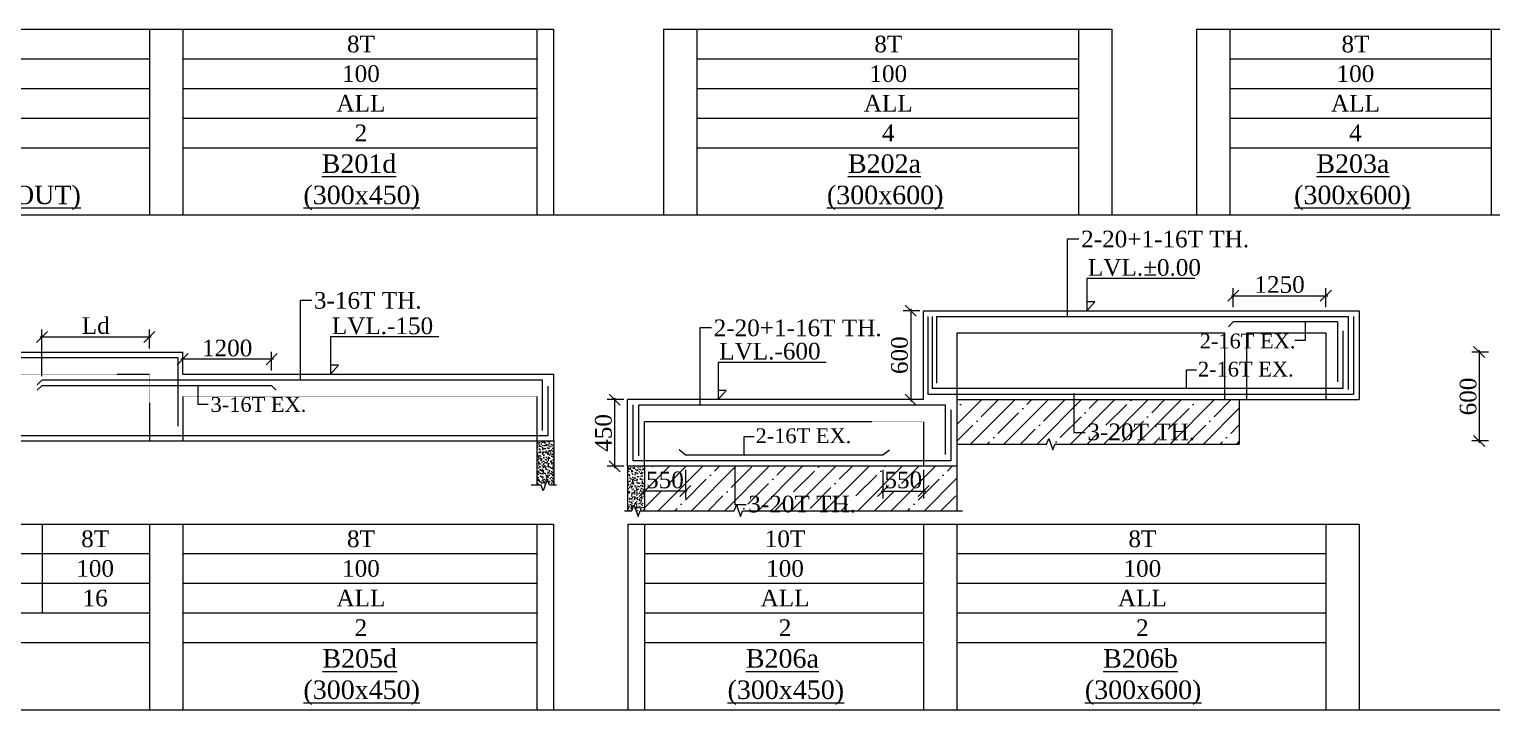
# Model space of a CAD drawing. Header units: millimetres. Extents: x 9781889 to 10654170, y -7832723 to -7608561.
# Drawn here: x 10563083 to 10582826, y -7780539 to -7771346 of the extents above; entities that cross this region are included whole.
import ezdxf
from ezdxf.enums import TextEntityAlignment as Align

# ---------------------------------------------------------------- set-up
doc = ezdxf.new("R2010")
doc.units = ezdxf.units.MM
doc.header["$LTSCALE"] = 10
doc.header["$PDMODE"] = 3
doc.linetypes.add('HIDDEN', pattern=[0.375, 0.25, -0.125])
for name, color, linetype, lineweight in [('LVL', 3, 'Continuous', 0), ('S-CUT OUT LINE', 9, 'Continuous', 0), ('S-DIM L.S.', 7, 'Continuous', 0), ('S-HATCH', 8, 'Continuous', 0), ('S-L.S.SECTION', 5, 'Continuous', 0), ('S-L.S.SLAB LINE', 252, 'HIDDEN', 0), ('S-L.S.STEEL', 1, 'Continuous', 9), ('S-SECTION MARK', 7, 'Continuous', 0), ('S-SHEET', 251, 'Continuous', 0), ('S-TEXT', 7, 'Continuous', 0), ('S-TEXT L.S. BEAM NO.', 30, 'Continuous', 0), ('S-TEXT. L.S.', 7, 'Continuous', 0)]:
    doc.layers.add(name, color=color, linetype=linetype, lineweight=lineweight)
doc.styles.add('135', font='arial.ttf', dxfattribs={"width": 0.8, "height": 135})
doc.styles.get("Standard").update_dxf_attribs({"font": 'arial.ttf'})
doc.styles.add('TEXT', font='times.ttf')
doc.dimstyles.new('75', dxfattribs={"dimtxt": 135, "dimasz": 90, "dimexe": 0.1, "dimexo": 0.03, "dimgap": 0.09, "dimtad": 1, "dimdec": 0, "dimzin": 0, "dimdsep": 46, "dimtxsty": '135', "dimblk": 'ARCHTICK', "dimcen": 0.09, "dimclrd": 256, "dimclre": 256, "dimclrt": 256, "dimadec": 0, "dimazin": 0, "dimtfac": 1, "dimtdec": 0, "dimtofl": 0, "dimtmove": 1, "dimatfit": 3, "dimldrblk": 'DOTSMALL', "dimfxl": 1, "dimtolj": 1, "dimtzin": 0, "dimlwd": -1, "dimlwe": -1, "dimarcsym": 0})
doc.dimstyles.new('SETU_1', dxfattribs={"dimtxt": 200, "dimasz": 150, "dimexe": 100, "dimexo": 50, "dimgap": 35, "dimtad": 1, "dimdec": 0, "dimzin": 0, "dimdsep": 46, "dimtxsty": 'Standard', "dimblk": 'OBLIQUE', "dimcen": 150, "dimdle": 25, "dimclrd": 256, "dimclre": 7, "dimclrt": 256, "dimadec": 0, "dimazin": 0, "dimtfac": 1, "dimtdec": 0, "dimtofl": 0, "dimtmove": 1, "dimatfit": 3, "dimfxl": 1, "dimtolj": 1, "dimtzin": 0, "dimlwd": -1, "dimlwe": 5, "dimarcsym": 1})

# ---------------------------------------------------------------- blocks, each defined once
blk = doc.blocks.new('_Oblique')
at = {"color": 0, "linetype": 'ByBlock', "lineweight": -2}
blk.add_line((-0.5, -0.5), (0.5, 0.5), dxfattribs=at)
blk = doc.blocks.new('*D1107')
at = {"layer": 'Defpoints', "color": 0, "transparency": 16777216}
for p in [(10565155, -7775803), (10565155, -7776007, 0), (10566355, -7776007, 0)]:
    blk.add_point(p, dxfattribs=at)
at = {"layer": 'S-DIM L.S.', "color": 7, "lineweight": 5, "transparency": 16777216}
for p, q in [((10565155, -7775957), (10565155, -7775703)), ((10566355, -7775957), (10566355, -7775703))]:
    blk.add_line(p, q, dxfattribs=at)
at = {"layer": 'S-DIM L.S.', "transparency": 16777216}
blk.add_line((10566380, -7775803), (10565130, -7775803), dxfattribs=at)
at = {"layer": 'S-DIM L.S.', "transparency": 16777216, "xscale": 150, "yscale": 150, "zscale": 150, "rotation": 180}
blk.add_blockref('_Oblique', (10565155, -7775803), dxfattribs=at)
at = {"layer": 'S-DIM L.S.', "transparency": 16777216, "xscale": 150, "yscale": 150, "zscale": 150}
blk.add_blockref('_Oblique', (10566355, -7775803), dxfattribs=at)
at = {"layer": 'S-DIM L.S.', "transparency": 16777216, "insert": (10565755, -7775654), "char_height": 225, "attachment_point": 5, "style": 'TEXT'}
blk.add_mtext('\\A1;1200', dxfattribs=at)
blk = doc.blocks.new('*D1108')
at = {"layer": 'Defpoints', "color": 0, "transparency": 16777216}
for p in [(10564705, -7775503), (10564705, -7775707, 0), (10563255, -7776082, 0)]:
    blk.add_point(p, dxfattribs=at)
at = {"layer": 'S-DIM L.S.', "transparency": 16777216}
blk.add_line((10563230, -7775503), (10564730, -7775503), dxfattribs=at)
at = {"layer": 'S-DIM L.S.', "color": 7, "lineweight": 5, "transparency": 16777216}
for p, q in [((10563255, -7776032), (10563255, -7775403)), ((10564705, -7775657), (10564705, -7775403))]:
    blk.add_line(p, q, dxfattribs=at)
at = {"layer": 'S-DIM L.S.', "transparency": 16777216, "xscale": 150, "yscale": 150, "zscale": 150, "rotation": 180}
blk.add_blockref('_Oblique', (10563255, -7775503), dxfattribs=at)
at = {"layer": 'S-DIM L.S.', "transparency": 16777216, "xscale": 150, "yscale": 150, "zscale": 150}
blk.add_blockref('_Oblique', (10564705, -7775503), dxfattribs=at)
at = {"layer": 'S-DIM L.S.', "transparency": 16777216, "insert": (10563980, -7775350), "char_height": 225, "attachment_point": 5, "style": 'TEXT'}
blk.add_mtext('\\A1;Ld', dxfattribs=at)
blk = doc.blocks.new('_ArchTick')
at = {"color": 0, "linetype": 'ByBlock', "const_width": 0.15}
blk.add_lwpolyline([(-0.5, -0.5), (0.5, 0.5)], dxfattribs=at)
blk = doc.blocks.new('*D1271')
at = {"layer": 'Defpoints', "color": 0, "transparency": 16777216}
for p in [(10582833, -7775707), (10582657, -7776907), (10582833, -7776907, 0)]:
    blk.add_point(p, dxfattribs=at)
at = {"layer": 'S-DIM L.S.', "color": 7, "lineweight": 5, "transparency": 16777216}
for p, q in [((10582783, -7775707), (10582557, -7775707)), ((10582783, -7776907), (10582557, -7776907))]:
    blk.add_line(p, q, dxfattribs=at)
at = {"layer": 'S-DIM L.S.', "transparency": 16777216}
blk.add_line((10582657, -7775682), (10582657, -7776932), dxfattribs=at)
at = {"layer": 'S-DIM L.S.', "transparency": 16777216, "xscale": 150, "yscale": 150, "zscale": 150}
for p, rotation in [((10582657, -7775707), 90), ((10582657, -7776907), 270)]:
    blk.add_blockref('_Oblique', p, dxfattribs=dict(at, rotation=rotation))
at = {"layer": 'S-DIM L.S.', "transparency": 16777216, "insert": (10582508, -7776307), "char_height": 225, "attachment_point": 5, "rotation": 90, "style": 'TEXT'}
blk.add_mtext('\\A1;600', dxfattribs=at)
blk = doc.blocks.new('*D1272')
at = {"layer": 'Defpoints', "color": 0, "transparency": 16777216}
for p in [(10580587, -7774946), (10579337, -7775149, 0), (10580587, -7775149, 0)]:
    blk.add_point(p, dxfattribs=at)
at = {"layer": 'S-DIM L.S.', "color": 7, "lineweight": 5, "transparency": 16777216}
for p, q in [((10579337, -7775099), (10579337, -7774846)), ((10580587, -7775099), (10580587, -7774846))]:
    blk.add_line(p, q, dxfattribs=at)
at = {"layer": 'S-DIM L.S.', "transparency": 16777216}
blk.add_line((10579312, -7774946), (10580612, -7774946), dxfattribs=at)
at = {"layer": 'S-DIM L.S.', "transparency": 16777216, "xscale": 150, "yscale": 150, "zscale": 150, "rotation": 180}
blk.add_blockref('_Oblique', (10579337, -7774946), dxfattribs=at)
at = {"layer": 'S-DIM L.S.', "transparency": 16777216, "xscale": 150, "yscale": 150, "zscale": 150}
blk.add_blockref('_Oblique', (10580587, -7774946), dxfattribs=at)
at = {"layer": 'S-DIM L.S.', "transparency": 16777216, "insert": (10579962, -7774796), "char_height": 225, "attachment_point": 5, "style": 'TEXT'}
blk.add_mtext('\\A1;1250', dxfattribs=at)
blk = doc.blocks.new('*D1346')
at = {"layer": 'Defpoints', "color": 0, "transparency": 16777216}
for p in [(10574607, -7777249, 0), (10575157, -7777249, 0), (10575157, -7777585)]:
    blk.add_point(p, dxfattribs=at)
at = {"layer": 'S-DIM L.S.', "color": 7, "lineweight": 5, "transparency": 16777216}
for p, q in [((10574607, -7777299), (10574607, -7777685)), ((10575157, -7777299), (10575157, -7777685))]:
    blk.add_line(p, q, dxfattribs=at)
at = {"layer": 'S-DIM L.S.', "transparency": 16777216}
blk.add_line((10574582, -7777585), (10575182, -7777585), dxfattribs=at)
at = {"layer": 'S-DIM L.S.', "transparency": 16777216, "xscale": 150, "yscale": 150, "zscale": 150, "rotation": 180}
blk.add_blockref('_Oblique', (10574607, -7777585), dxfattribs=at)
at = {"layer": 'S-DIM L.S.', "transparency": 16777216, "xscale": 150, "yscale": 150, "zscale": 150}
blk.add_blockref('_Oblique', (10575157, -7777585), dxfattribs=at)
at = {"layer": 'S-DIM L.S.', "transparency": 16777216, "insert": (10574882, -7777436), "char_height": 225, "attachment_point": 5, "style": 'TEXT'}
blk.add_mtext('\\A1;550', dxfattribs=at)
blk = doc.blocks.new('*D1347')
at = {"layer": 'Defpoints', "color": 0, "transparency": 16777216}
for p in [(10571390, -7777249, 0), (10571940, -7777249, 0), (10571390, -7777585)]:
    blk.add_point(p, dxfattribs=at)
at = {"layer": 'S-DIM L.S.', "color": 7, "lineweight": 5, "transparency": 16777216}
for p, q in [((10571390, -7777299), (10571390, -7777685)), ((10571940, -7777299), (10571940, -7777685))]:
    blk.add_line(p, q, dxfattribs=at)
at = {"layer": 'S-DIM L.S.', "transparency": 16777216}
blk.add_line((10571965, -7777585), (10571365, -7777585), dxfattribs=at)
at = {"layer": 'S-DIM L.S.', "transparency": 16777216, "xscale": 150, "yscale": 150, "zscale": 150, "rotation": 180}
blk.add_blockref('_Oblique', (10571390, -7777585), dxfattribs=at)
at = {"layer": 'S-DIM L.S.', "transparency": 16777216, "xscale": 150, "yscale": 150, "zscale": 150}
blk.add_blockref('_Oblique', (10571940, -7777585), dxfattribs=at)
at = {"layer": 'S-DIM L.S.', "transparency": 16777216, "insert": (10571665, -7777436), "char_height": 225, "attachment_point": 5, "style": 'TEXT'}
blk.add_mtext('\\A1;550', dxfattribs=at)
blk = doc.blocks.new('*D1348')
at = {"layer": 'Defpoints', "color": 0, "transparency": 16777216}
for p in [(10571160, -7776349), (10570985, -7777249), (10571160, -7777249)]:
    blk.add_point(p, dxfattribs=at)
at = {"layer": 'S-DIM L.S.', "color": 7, "lineweight": 5, "transparency": 16777216}
for p, q in [((10571110, -7776349), (10570885, -7776349)), ((10571110, -7777249), (10570885, -7777249))]:
    blk.add_line(p, q, dxfattribs=at)
at = {"layer": 'S-DIM L.S.', "transparency": 16777216}
blk.add_line((10570985, -7776324), (10570985, -7777274), dxfattribs=at)
at = {"layer": 'S-DIM L.S.', "transparency": 16777216, "xscale": 150, "yscale": 150, "zscale": 150}
for p, rotation in [((10570985, -7776349), 90), ((10570985, -7777249), 270)]:
    blk.add_blockref('_Oblique', p, dxfattribs=dict(at, rotation=rotation))
at = {"layer": 'S-DIM L.S.', "transparency": 16777216, "insert": (10570835, -7776799), "char_height": 225, "attachment_point": 5, "rotation": 90, "style": 'TEXT'}
blk.add_mtext('\\A1;450', dxfattribs=at)
blk = doc.blocks.new('*D1349')
at = {"layer": 'Defpoints', "color": 0, "transparency": 16777216}
for p in [(10575157, -7775149), (10574982, -7776349), (10575157, -7776349)]:
    blk.add_point(p, dxfattribs=at)
at = {"layer": 'S-DIM L.S.', "transparency": 16777216}
blk.add_line((10574982, -7775124), (10574982, -7776374), dxfattribs=at)
at = {"layer": 'S-DIM L.S.', "color": 7, "lineweight": 5, "transparency": 16777216}
for p, q in [((10575107, -7775149), (10574882, -7775149)), ((10575107, -7776349), (10574882, -7776349))]:
    blk.add_line(p, q, dxfattribs=at)
at = {"layer": 'S-DIM L.S.', "transparency": 16777216, "xscale": 150, "yscale": 150, "zscale": 150}
for p, rotation in [((10574982, -7775149), 90), ((10574982, -7776349), 270)]:
    blk.add_blockref('_Oblique', p, dxfattribs=dict(at, rotation=rotation))
at = {"layer": 'S-DIM L.S.', "transparency": 16777216, "insert": (10574832, -7775749), "char_height": 225, "attachment_point": 5, "rotation": 90, "style": 'TEXT'}
blk.add_mtext('\\A1;600', dxfattribs=at)

msp = doc.modelspace()

# ---------------------------------------------------------------- hatches: boundary and pattern name
at = {"layer": 'S-HATCH'}
h = msp.add_hatch(dxfattribs=at)
h.set_pattern_fill('ANSI35', color=256, scale=50)
h.set_pattern_definition([(45, (61569.6, 16427.8), (-224.506403, 224.506403), []), (45, (61794.12, 16427.8), (-224.506403, 224.506403), [396.875, -79.375, 0, -79.375])])
h.paths.add_polyline_path([(10579417.1, -7776949.4), (10579417.1, -7776349.4), (10575607.1, -7776349.4), (10575607.1, -7776949.4), (10576817.8, -7776949.4), (10576845.8, -7776872.5), (10576901.7, -7777026.2), (10576929.7, -7776949.4)])
h = msp.add_hatch(dxfattribs=at)
h.set_pattern_fill('AR-CONC', color=256, scale=0.5)
h.set_pattern_definition([(50, (773124.49, -48289.745), (91.0923345, -7.96954277), [9.525, -104.775]), (355, (773124.49, -48289.745), (-17.6217107, 95.5284226), [7.62, -83.8202921]), (100.4514447, (773132.08, -48290.41), (73.47062355, 87.55887596), [8.0950044, -89.0451223]), (46.1842, (773124.49, -48264.34), (135.5395204, -21.021164), [14.2875, -157.1625]), (96.6355576, (773135.79, -48266.1), (118.702067, 123.7130623), [12.1425116, -133.5678041]), (351.1841512, (773124.49, -48264.34), (118.702067, 123.7130623), [11.4299835, -125.729866]), (21, (773137.19, -48270.695), (75.80719563, -51.1325991), [9.525, -104.775]), (326, (773137.19, -48270.695), (30.9010142, 92.09398306), [7.62, -83.82]), (71.451445, (773143.51, -48274.96), (106.70820964, 40.96138444), [8.0950044, -89.0449688]), (37.5, (773124.492, -48289.745), (1.544301625, 42.27751944), [0, -82.804, 0, -85.09, 0, -84.1375]), (7.5, (773124.49, -48289.745), (33.40983126, 50.09028741), [0, -48.514, 0, -80.899, 0, -32.0675]), (327.5, (773096.17, -48289.745), (67.79529758, -2.864372), [0, -31.75, 0, -99.06, 0, -131.445]), (317.5, (773083.47, -48289.745), (74.0645907, 12.71324552), [0, -41.275, 0, -65.786, 0, -93.345])])
h.paths.add_polyline_path([(10569933.2, -7777506.9), (10570049, -7777506.9), (10570076.9, -7777430), (10570104.9, -7777506.9), (10570163.2, -7777506.9), (10570163.2, -7776906.9), (10569933.2, -7776906.9)])
h = msp.add_hatch(dxfattribs=at)
h.set_pattern_fill('AR-CONC', color=256, scale=0.5)
h.set_pattern_definition([(50, (777431.774, -48632.25), (91.0923345, -7.96954277), [9.525, -104.775]), (355, (777431.77, -48632.25), (-17.6217107, 95.5284226), [7.62, -83.8202921]), (100.4514447, (777439.365, -48632.91), (73.47062355, 87.55887596), [8.0950044, -89.0451223]), (46.1842, (777431.77, -48606.85), (135.5395204, -21.021164), [14.2875, -157.1625]), (96.6355576, (777443.07, -48608.6), (118.702067, 123.7130623), [12.1425116, -133.5678041]), (351.1841512, (777431.77, -48606.85), (118.702067, 123.7130623), [11.4299835, -125.729866]), (21, (777444.474, -48613.2), (75.80719563, -51.1325991), [9.525, -104.775]), (326, (777444.47, -48613.2), (30.9010142, 92.09398306), [7.62, -83.82]), (71.451445, (777450.79, -48617.46), (106.70820964, 40.96138444), [8.0950044, -89.0449688]), (37.5, (777431.774, -48632.25), (1.544301625, 42.27751944), [0, -82.804, 0, -85.09, 0, -84.1375]), (7.5, (777431.774, -48632.25), (33.40983126, 50.09028741), [0, -48.514, 0, -80.899, 0, -32.0675]), (327.5, (777403.453, -48632.25), (67.79529758, -2.864372), [0, -31.75, 0, -99.06, 0, -131.445]), (317.5, (777390.753, -48632.25), (74.0645907, 12.71324552), [0, -41.275, 0, -65.786, 0, -93.345])])
h.paths.add_polyline_path([(10571390.1, -7777849.4), (10571274.3, -7777849.4), (10571246.3, -7777772.5), (10571218.3, -7777849.4), (10571160.1, -7777849.4), (10571160.1, -7777249.4), (10571390.1, -7777249.4)])
h = msp.add_hatch(dxfattribs=at)
h.set_pattern_fill('ANSI35', color=256, scale=50)
h.set_pattern_definition([(45, (57352.55, 15527.8), (-224.506403, 224.506403), []), (45, (57577.06, 15527.8), (-224.506403, 224.506403), [396.875, -79.375, 0, -79.375])])
h.paths.add_polyline_path([(10575607.1, -7777849.4), (10575607.1, -7777249.4), (10571390.1, -7777249.4), (10571390.1, -7777849.4), (10572600.7, -7777849.4), (10572628.7, -7777772.5), (10572684.6, -7777926.2), (10572712.6, -7777849.4)])

# ---------------------------------------------------------------- linework, layer by layer
at = {"layer": 'LVL', "linetype": 'Continuous', "elevation": 0}
for points in [[(10578819.8, -7774714.4), (10577358.6, -7774714.4), (10577358.6, -7775149.4), (10577466.7, -7775027.3), (10577358.6, -7775027.3)], [(10568612.6, -7775503.5), (10567151.4, -7775503.5), (10567151.4, -7776006.9), (10567259.5, -7775884.8), (10567151.4, -7775884.8)], [(10573843.1, -7775846), (10572381.9, -7775846), (10572381.9, -7776349.4), (10572490, -7776227.3), (10572381.9, -7776227.3)]]:
    msp.add_lwpolyline(points, dxfattribs=at)
at = {"layer": 'S-CUT OUT LINE', "color": 5}
for p, q in [((10579417.1, -7776349.4, 0), (10579417.1, -7776949.4, 0)), ((10575607.1, -7777249.4, 0), (10575607.1, -7777849.4, 0))]:
    msp.add_line(p, q, dxfattribs=at)
at = {"layer": 'S-CUT OUT LINE', "color": 5, "elevation": 0}
for points in [[(10575607.1, -7776949.4), (10576817.8, -7776949.4), (10576845.8, -7776872.5), (10576901.7, -7777026.2), (10576929.7, -7776949.4), (10579417.1, -7776949.4)], [(10571390.1, -7777849.4), (10572600.7, -7777849.4), (10572628.7, -7777772.5), (10572684.6, -7777926.2), (10572712.6, -7777849.4), (10575681.9, -7777849.4)]]:
    msp.add_lwpolyline(points, dxfattribs=at)
at = {"layer": 'S-CUT OUT LINE', "color": 1, "elevation": 0}
for points in [[(10570202.6, -7777506.9), (10570104.9, -7777506.9), (10570076.9, -7777430), (10570021, -7777583.7), (10569993, -7777506.9), (10569858.2, -7777506.9)], [(10571120.7, -7777849.4), (10571218.3, -7777849.4), (10571246.3, -7777772.5), (10571302.2, -7777926.2), (10571330.2, -7777849.4), (10571465.1, -7777849.4)]]:
    msp.add_lwpolyline(points, dxfattribs=at)
at = {"layer": 'S-L.S.SECTION'}
for p, q in [((10575157, -7775149.4, 0), (10581037, -7775149.4, 0)), ((10575157, -7776349.4, 0), (10575157, -7775149.4, 0)), ((10581037, -7775149.4, 0), (10581037, -7776349.4, 0)), ((10547550.2, -7775706.9, 0), (10565155.2, -7775706.9, 0)), ((10565155.2, -7776006.9, 0), (10565155.2, -7775706.9, 0)), ((10565155.2, -7776006.9, 0), (10570163.2, -7776006.9, 0)), ((10570163.2, -7776906.9, 0), (10570163.2, -7776006.9, 0)), ((10570163.2, -7776906.9, 0), (10570163.2, -7776006.9, 0)), ((10575157, -7776349.4, 0), (10571160.1, -7776349.4, 0)), ((10571160.1, -7777249.4, 0), (10571160.1, -7776349.4, 0)), ((10575607.1, -7776349.4, 0), (10581037, -7776349.4, 0)), ((10575607.1, -7776349.4, 0), (10575607.1, -7777549.4, 0)), ((10547550.2, -7776906.9, 0), (10570159.1, -7776906.9, 0)), ((10575607.1, -7777249.4, 0), (10571160.1, -7777249.4, 0))]:
    msp.add_line(p, q, dxfattribs=at)
at = {"layer": 'S-L.S.SECTION', "color": 1}
for p, q in [((10569933.2, -7776906.9, 0), (10569933.2, -7777506.9, 0)), ((10570163.2, -7776906.9, 0), (10570163.2, -7777506.9, 0)), ((10571160.1, -7777249.4, 0), (10571160.1, -7777849.4, 0)), ((10571390.1, -7777249.4, 0), (10571390.1, -7777849.4, 0)), ((10571390.1, -7777249.4, 0), (10571390.1, -7777849.4, 0))]:
    msp.add_line(p, q, dxfattribs=at)
at = {"layer": 'S-L.S.SLAB LINE', "ltscale": 0.3}
for p, q in [((10575607.1, -7775449.4, 0), (10575607.1, -7776349.4, 0)), ((10575607.1, -7775449.4, 0), (10579217.1, -7775449.4, 0)), ((10579217.1, -7775449.4, 0), (10579217.1, -7776352.9, 0)), ((10579517.1, -7775449.4, 0), (10580587.1, -7775449.4, 0)), ((10579517.1, -7775449.4, 0), (10579517.1, -7776352.9, 0)), ((10580587.1, -7775449.4, 0), (10580587.1, -7776349.4, 0)), ((10581037.1, -7775449.4, 0), (10581037.1, -7776349.4, 0)), ((10558870.2, -7776006.9, 0), (10564705.2, -7776006.9, 0)), ((10564705.2, -7776006.9, 0), (10564705.2, -7776906.9, 0)), ((10565155.2, -7776306.9, 0), (10569933.2, -7776306.9, 0)), ((10565155.2, -7776306.9, 0), (10565155.2, -7776906.9, 0)), ((10569933.2, -7776306.9, 0), (10569933.2, -7776906.9, 0)), ((10569933.2, -7776306.9, 0), (10569933.2, -7776906.9, 0)), ((10569933.2, -7776306.9, 0), (10569933.2, -7776906.9, 0)), ((10575157, -7776649.4, 0), (10571390.1, -7776649.4, 0)), ((10571390.1, -7777249.4, 0), (10571390.1, -7776649.4, 0)), ((10575157, -7776649.4, 0), (10575157, -7777249.4, 0))]:
    msp.add_line(p, q, dxfattribs=at)
at = {"layer": 'S-L.S.STEEL'}
for p, q in [((10575214.9, -7775224.4, 0), (10575214.9, -7776274.4, 0)), ((10575272.8, -7775224.4, 0), (10575272.8, -7776199.4, 0)), ((10575330.7, -7775224.4, 0), (10580887, -7775224.4, 0)), ((10575330.7, -7775224.4, 0), (10575330.7, -7776126, 0)), ((10580744.4, -7775299.4, 0), (10580744.4, -7776109.2, 0)), ((10580887, -7775224.4, 0), (10580887, -7776214.9, 0)), ((10580962, -7775225.7, 0), (10580962, -7776274.4, 0)), ((10580817.4, -7775420.3, 0), (10580817.4, -7776199.4, 0)), ((10563255.1, -7776081.9, 0), (10563191.9, -7776148.7, 0)), ((10563255.1, -7776081.9, 0), (10570013.2, -7776081.9, 0)), ((10570013.2, -7776767.2, 0), (10570013.2, -7776081.9, 0)), ((10563255.1, -7776156.9, 0), (10563191.9, -7776223.7, 0)), ((10570088.2, -7776831.9, 0), (10570088.2, -7776169, 0)), ((10575214.9, -7776274.4, 0), (10580962, -7776274.4, 0)), ((10580817.4, -7776199.4, 0), (10575272.8, -7776199.4, 0)), ((10571235.1, -7777174.4, 0), (10571235.1, -7776420.3, 0)), ((10575451.7, -7776424.4, 0), (10571310.1, -7776424.4, 0)), ((10571310.1, -7777109.7, 0), (10571310.1, -7776424.4, 0)), ((10575451.7, -7777088.6, 0), (10575451.7, -7776424.4, 0)), ((10575529.4, -7777174.4, 0), (10575529.4, -7776486.8, 0)), ((10547625.2, -7776831.9, 0), (10570088.2, -7776831.9, 0)), ((10575529.4, -7777174.4, 0), (10571235.1, -7777174.4, 0))]:
    msp.add_line(p, q, dxfattribs=at)
at = {"layer": 'S-L.S.STEEL', "elevation": 0}
msp.add_lwpolyline([(10574696.4, -7777031.2), (10574606.9, -7777099.4), (10571940.2, -7777099.4), (10571858.2, -7777028.7)], dxfattribs=at)
at = {"layer": 'S-L.S.STEEL'}
for points in [[(10580744.4, -7775299.4, 0), (10579337.1, -7775299.4, 0), (10579273.9, -7775366.2, 0)], [(10547700.2, -7775781.9, 0), (10565088, -7775781.9, 0), (10565088, -7776709, 0)], [(10563255.1, -7776156.9, 0), (10566355.2, -7776156.9, 0), (10566418.4, -7776223.7, 0)]]:
    msp.add_polyline3d(points, dxfattribs=at)
at = {"layer": 'S-SHEET'}
for p, q in [((10547550.2, -7771346.2, 0), (10570159.1, -7771346.2, 0)), ((10564705.2, -7771346.2, 0), (10564705.2, -7773855.5, 0)), ((10565155.2, -7771346.2, 0), (10565155.2, -7773855.5, 0)), ((10569933.2, -7771346.2, 0), (10569933.2, -7773855.5, 0)), ((10570159.1, -7771346.2, 0), (10570159.1, -7773855.5, 0)), ((10571646.8, -7771346.2, 0), (10577697.3, -7771346.2, 0)), ((10571646.8, -7771346.2), (10571646.8, -7773855.5)), ((10572096.8, -7771346.2, 0), (10572096.8, -7773855.5, 0)), ((10577247.3, -7771346.2, 0), (10577247.3, -7773855.5, 0)), ((10577697.3, -7771346.2, 0), (10577697.3, -7773855.5, 0)), ((10578840, -7771346.2, 0), (10587270.6, -7771346.2, 0)), ((10578840, -7771346.2, 0), (10578840, -7773855.5, 0)), ((10579290, -7771346.2, 0), (10579290, -7773855.5, 0)), ((10582820.1, -7771346.2, 0), (10582820.1, -7773855.5, 0)), ((10558870.2, -7771746.2, 0), (10564705.2, -7771746.2, 0)), ((10565155.2, -7771746.2, 0), (10569933.2, -7771746.2, 0)), ((10572096.8, -7771746.2, 0), (10577247.3, -7771746.2, 0)), ((10579290, -7771746.2, 0), (10582820.1, -7771746.2, 0)), ((10558870.2, -7772146.2, 0), (10564705.2, -7772146.2, 0)), ((10565155.2, -7772146.2, 0), (10569933.2, -7772146.2, 0)), ((10572096.8, -7772146.2, 0), (10577247.3, -7772146.2, 0)), ((10579290, -7772146.2, 0), (10582820.1, -7772146.2, 0)), ((10558870.2, -7772546.2, 0), (10564705.2, -7772546.2, 0)), ((10565155.2, -7772546.2, 0), (10569933.2, -7772546.2, 0)), ((10572096.8, -7772546.2, 0), (10577247.3, -7772546.2, 0)), ((10579290, -7772546.2, 0), (10582820.1, -7772546.2, 0)), ((10558870.2, -7772946.2, 0), (10564705.2, -7772946.2, 0)), ((10565155.2, -7772946.2, 0), (10569933.2, -7772946.2, 0)), ((10572096.8, -7772946.2, 0), (10577247.3, -7772946.2, 0)), ((10579290, -7772946.2, 0), (10582820.1, -7772946.2, 0)), ((10545497.1, -7773855.5), (10596831.2, -7773855.5)), ((10547550.2, -7773855.5, 0), (10570159.1, -7773855.5, 0)), ((10571646.8, -7773855.5, 0), (10577697.3, -7773855.5, 0)), ((10578840, -7773855.5, 0), (10587270.6, -7773855.5, 0)), ((10547550.2, -7778029.5, 0), (10570159.1, -7778029.5, 0)), ((10563255.2, -7778029.5, 0), (10563255.2, -7779229.5, 0)), ((10564705.2, -7778029.5, 0), (10564705.2, -7780538.8, 0)), ((10565155.2, -7778029.5, 0), (10565155.2, -7780538.8, 0)), ((10569933.2, -7778029.5, 0), (10569933.2, -7780538.8, 0)), ((10570159.1, -7778029.5, 0), (10570159.1, -7780538.8, 0)), ((10571164.1, -7778029.5), (10571164.1, -7780538.8)), ((10571164.1, -7778029.5), (10581037.1, -7778029.5, 0)), ((10571390.1, -7778029.5, 0), (10571390.1, -7780538.8, 0)), ((10575157.1, -7778029.5, 0), (10575157.1, -7780538.8, 0)), ((10575607.1, -7778029.5, 0), (10575607.1, -7780538.8, 0)), ((10580587.1, -7778029.5, 0), (10580587.1, -7780538.8, 0)), ((10581037.1, -7778029.5, 0), (10581037.1, -7780538.8, 0)), ((10558870.2, -7778429.5, 0), (10564705.2, -7778429.5, 0)), ((10565155.2, -7778429.5, 0), (10569933.2, -7778429.5, 0)), ((10571390.1, -7778429.5, 0), (10575157.1, -7778429.5, 0)), ((10575607.1, -7778429.5, 0), (10580587.1, -7778429.5, 0)), ((10558870.2, -7778829.5, 0), (10564705.2, -7778829.5, 0)), ((10565155.2, -7778829.5, 0), (10569933.2, -7778829.5, 0)), ((10571390.1, -7778829.5, 0), (10575157.1, -7778829.5, 0)), ((10575607.1, -7778829.5, 0), (10580587.1, -7778829.5, 0)), ((10558870.2, -7779229.5, 0), (10564705.2, -7779229.5, 0)), ((10565155.2, -7779229.5, 0), (10569933.2, -7779229.5, 0)), ((10571390.1, -7779229.5, 0), (10575157.1, -7779229.5, 0)), ((10575607.1, -7779229.5, 0), (10580587.1, -7779229.5, 0)), ((10558870.2, -7779629.5, 0), (10564705.2, -7779629.5, 0)), ((10565155.2, -7779629.5, 0), (10569933.2, -7779629.5, 0)), ((10571390.1, -7779629.5, 0), (10575157.1, -7779629.5, 0)), ((10575607.1, -7779629.5, 0), (10580587.1, -7779629.5, 0)), ((10545497.1, -7780538.8), (10596831.2, -7780538.8)), ((10547550.2, -7780538.8, 0), (10570159.1, -7780538.8, 0)), ((10571164.1, -7780538.8, 0), (10581037.1, -7780538.8, 0))]:
    msp.add_line(p, q, dxfattribs=at)

# ---------------------------------------------------------------- texts
at = {"layer": 'LVL', "style": 'TEXT'}
for s, p in [('LVL.%%P0.00', (10577374.4, -7774675.9, 0)), ('LVL.-150', (10567167.2, -7775465, 0)), ('LVL.-600', (10572397.6, -7775807.5, 0))]:
    msp.add_text(s, height=225, dxfattribs=at).set_placement(p)
at = {"layer": 'S-TEXT', "linetype": 'ByBlock', "style": 'TEXT'}
for s, p in [('8T', (10567560.7, -7771546.2, 0)), ('8T', (10574679.4, -7771546.2, 0)), ('8T', (10580986.3, -7771546.2, 0)), ('100', (10567560.7, -7771946.2, 0)), ('100', (10574679.4, -7771946.2, 0)), ('100', (10580986.3, -7771946.2, 0)), ('ALL', (10567560.7, -7772346.2, 0)), ('ALL', (10574679.4, -7772346.2, 0)), ('ALL', (10580986.3, -7772346.2, 0)), ('2', (10567560.7, -7772746.2, 0)), ('4', (10574679.4, -7772746.2, 0)), ('4', (10580986.3, -7772746.2, 0)), ('8T', (10563972.4, -7778229.5, 0)), ('8T', (10567560.7, -7778229.5, 0)), ('10T', (10573286.1, -7778229.5, 0)), ('8T', (10578109.6, -7778229.5, 0)), ('100', (10563972.4, -7778629.5, 0)), ('100', (10567560.7, -7778629.5, 0)), ('100', (10573286.1, -7778629.5, 0)), ('100', (10578109.6, -7778629.5, 0)), ('16', (10563972.4, -7779029.5, 0)), ('ALL', (10567560.7, -7779029.5, 0)), ('ALL', (10573286.1, -7779029.5, 0)), ('ALL', (10578109.6, -7779029.5, 0)), ('2', (10567560.7, -7779429.5, 0)), ('2', (10573286.1, -7779429.5, 0)), ('2', (10578109.6, -7779429.5, 0))]:
    msp.add_text(s, height=225, dxfattribs=at).set_placement(p, align=Align.MIDDLE_CENTER)
at = {"layer": 'S-TEXT L.S. BEAM NO.', "color": 35, "linetype": 'ByBlock', "style": 'TEXT'}
for s, p in [('%%UB201d', (10567031.2, -7773286.9, 0)), ('%%U(300x450)', (10566784.4, -7773709.8, 0)), ('%%UB205d', (10567040.6, -7779970.2, 0)), ('%%UB206a', (10572757.3, -7779970.2, 0)), ('%%U(300x450)', (10566784.4, -7780393.2, 0)), ('%%U(300x450)', (10572509.9, -7780393.2, 0))]:
    msp.add_text(s, height=250, dxfattribs=at).set_placement(p)
at = {"layer": 'S-TEXT L.S. BEAM NO.', "linetype": 'ByBlock', "style": 'TEXT'}
for s, p in [('%%UB202a', (10574135.4, -7773286.9, 0)), ('%%UB203a', (10580458.5, -7773286.9, 0)), ('%%U(300xAS PER LAYOUT)', (10559856, -7773709.8, 0)), ('%%U(300x600)', (10573851.6, -7773709.8, 0)), ('%%U(300x600)', (10580158.5, -7773709.8, 0)), ('%%UB206b', (10577580.8, -7779970.2, 0)), ('%%U(300x600)', (10577333.4, -7780393.2, 0))]:
    msp.add_text(s, height=250, dxfattribs=at).set_placement(p)
at = {"layer": 'S-TEXT. L.S.', "style": 'TEXT'}
for s, height, p in [('2-20+1-16T TH.', 225, (10577282.9, -7774292.3, 0)), ('3-16T TH.', 225, (10566925.8, -7775121.1, 0)), ('2-20+1-16T TH.', 225, (10572322.5, -7775492.3, 0)), ('2-16T EX.', 200, (10578884, -7775656.9, 0)), ('2-16T EX.', 200, (10578860.1, -7776037.4, 0)), ('3-16T EX.', 200, (10565531, -7776514.4, 0)), ('3-20T TH.', 225, (10577368, -7776897.2, 0)), ('2-16T EX.', 200, (10572888, -7776937.4, 0)), ('3-20T TH.', 225, (10572789.4, -7777872.2, 0))]:
    msp.add_text(s, height=height, dxfattribs=at).set_placement(p)

# ---------------------------------------------------------------- dimensions: what is measured, and where the dimension line sits
at = {"layer": 'S-DIM L.S.'}
for base, p1, p2, picture, middle in [((10580587.1, -7774945.6, 0), (10579337.1, -7775149.4, 0), (10580587.1, -7775149.4, 0), '*D1272', (10579962.1, -7774796.1, 0)), ((10575157, -7777585.5, 0), (10574606.9, -7777249.4, 0), (10575157, -7777249.4, 0), '*D1346', (10574881.9, -7777436, 0))]:
    dim = msp.add_linear_dim(base=base, p1=p1, p2=p2, angle=180, dimstyle='SETU_1', override={"dimtxt": 225, "dimtxsty": 'TEXT'}, dxfattribs=at)
    dim.commit()
    dim.dimension.update_dxf_attribs({"geometry": picture, "text_midpoint": middle})
at = {"layer": 'S-DIM L.S.', "color": 7}
for base, p1, p2, picture, middle in [((10574981.9, -7776349.4, 0), (10575157, -7775149.4, 0), (10575157, -7776349.4, 0), '*D1349', (10574832.4, -7775749.4, 0)), ((10582657.4, -7776906.9, 0), (10582832.6, -7775706.9, 0), (10582832.6, -7776906.9, 0), '*D1271', (10582508, -7776306.9, 0)), ((10570984.9, -7777249.4, 0), (10571160.1, -7776349.4, 0), (10571160.1, -7777249.4, 0), '*D1348', (10570835.5, -7776799.4, 0))]:
    dim = msp.add_linear_dim(base=base, p1=p1, p2=p2, angle=90, dimstyle='SETU_1', override={"dimtxt": 225, "dimlfac": 0.5, "dimtxsty": 'TEXT'}, dxfattribs=at)
    dim.commit()
    dim.dimension.update_dxf_attribs({"geometry": picture, "text_midpoint": middle})
at = {"layer": 'S-DIM L.S.'}
dim = msp.add_linear_dim(base=(10564705.1, -7775503.1, 0), p1=(10563255.1, -7776081.9, 0), p2=(10564705.1, -7775706.9, 0), angle=180, text='Ld', dimstyle='SETU_1', override={"dimtxt": 225, "dimtxsty": 'TEXT'}, dxfattribs=at)
dim.commit()
dim.dimension.update_dxf_attribs({"geometry": '*D1108', "text_midpoint": (10563980.1, -7775350.5, 0)})
for base, p1, p2, picture, middle in [((10565155.2, -7775803.1, 0), (10566355.2, -7776006.9, 0), (10565155.2, -7776006.9, 0), '*D1107', (10565755.2, -7775653.6, 0)), ((10571390.1, -7777585.5, 0), (10571940.2, -7777249.4, 0), (10571390.1, -7777249.4, 0), '*D1347', (10571665.1, -7777436, 0))]:
    dim = msp.add_linear_dim(base=base, p1=p1, p2=p2, dimstyle='SETU_1', override={"dimtxt": 225, "dimtxsty": 'TEXT'}, dxfattribs=at)
    dim.commit()
    dim.dimension.update_dxf_attribs({"geometry": picture, "text_midpoint": middle})

# ---------------------------------------------------------------- leaders
at = {"layer": 'S-SECTION MARK'}
for points in [[(10577101.2, -7775224.4, 0), (10577101.2, -7774177.1, 0), (10577253.8, -7774177.1, 0)], [(10566744.2, -7776081.9, 0), (10566744.2, -7775005.9, 0), (10566896.7, -7775005.9, 0)], [(10580306.4, -7775299.4, 0), (10580306.4, -7775551.7, 0), (10580167.1, -7775551.7, 0)], [(10572140.8, -7776424.4, 0), (10572140.8, -7775377.1, 0), (10572293.4, -7775377.1, 0)], [(10578706.2, -7776199.4, 0), (10578706.2, -7775947, 0), (10578841.6, -7775947, 0)], [(10565357, -7776156.9, 0), (10565357, -7776409.2, 0), (10565496.3, -7776409.2, 0)], [(10577186.3, -7776270.5, 0), (10577186.3, -7776792.4, 0), (10577338.9, -7776792.4, 0)], [(10572734.1, -7777099.4, 0), (10572734.1, -7776847, 0), (10572869.5, -7776847, 0)], [(10572607.8, -7777245.5, 0), (10572607.8, -7777767.4, 0), (10572760.3, -7777767.4, 0)]]:
    msp.add_leader(points, dimstyle='75', override={"dimasz": 75}, dxfattribs=at)

doc.saveas('drawing.dxf')
